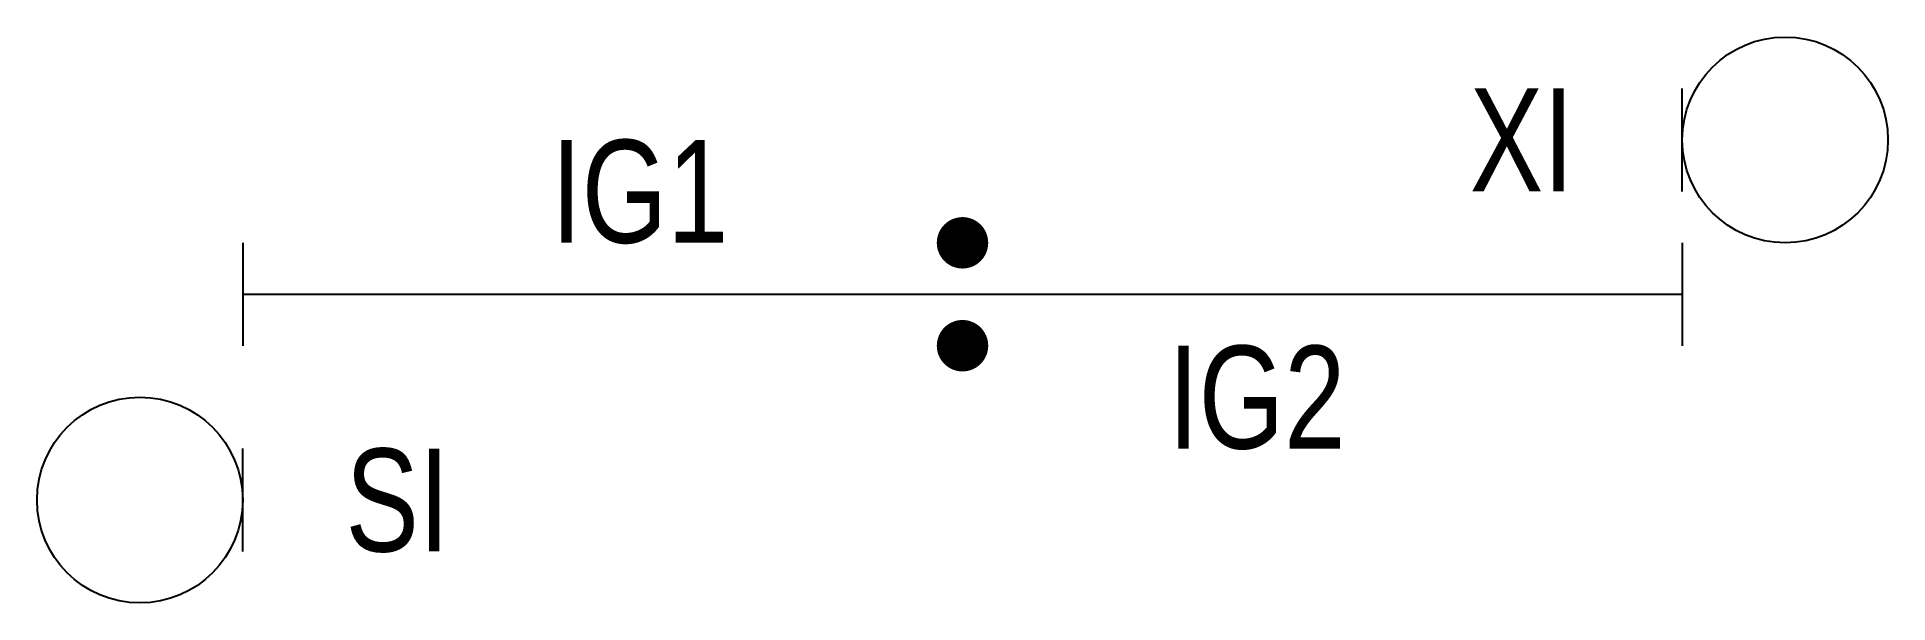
# Model space of a CAD drawing. Extents: x -3.2 to 32.8, y -12.5 to -1.5.
import ezdxf

# ---------------------------------------------------------------- set-up
doc = ezdxf.new("R2010")
doc.units = 0
doc.layers.get('0').update_dxf_attribs({"linetype": 'CONTINUOUS'})

msp = doc.modelspace()

# ---------------------------------------------------------------- linework, layer by layer
at = {"color": 6}
msp.add_line((28.844, -4.469), (28.844, -2.469), dxfattribs=at)
msp.add_line((0.844, -11.469), (0.844, -9.469))
at = {"const_width": 0.5}
for points in [[(14.594, -5.469, 1), (15.094, -5.469, 1)], [(14.594, -7.469, 1), (15.094, -7.469, 1)]]:
    msp.add_lwpolyline(points, format="xyb", close=True, dxfattribs=at)
at = {"linetype": 'Continuous'}
for points in [[(0.844, -5.469), (0.844, -7.469)], [(0.844, -6.469), (14.844, -6.469)], [(14.844, -6.469), (28.844, -6.469)]]:
    msp.add_lwpolyline(points, dxfattribs=at)
at = {"color": 6, "linetype": 'Continuous'}
msp.add_lwpolyline([(28.844, -5.469), (28.844, -7.469)], dxfattribs=at)
at = {"color": 6}
msp.add_circle((30.844, -3.469), 2, dxfattribs=at)
msp.add_circle((-1.156, -10.469), 2)

# ---------------------------------------------------------------- texts
at = {"color": 6, "linetype": 'Continuous', "width": 0.8}
for s, p in [('XI', (24.711, -4.469)), ('IG2', (18.844, -9.469))]:
    msp.add_text(s, height=2, dxfattribs=at).set_placement(p)
at = {"color": 7, "linetype": 'Continuous', "width": 0.8}
for s, p in [('IG1', (6.844, -5.469)), ('SI', (2.844, -11.469))]:
    msp.add_text(s, height=2, dxfattribs=at).set_placement(p)

doc.saveas('drawing.dxf')
